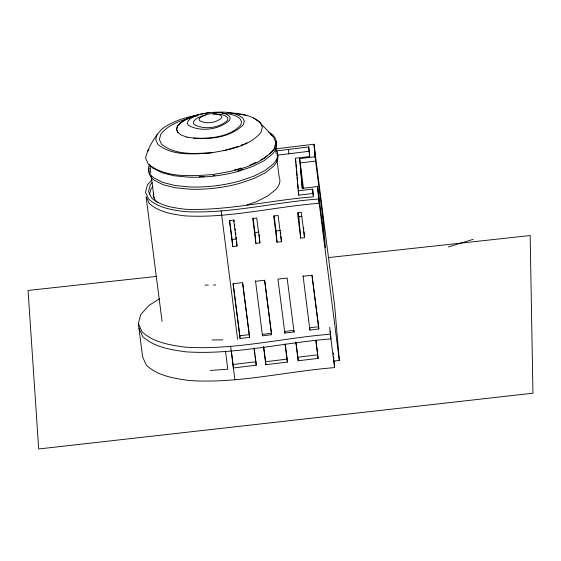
<?xml version="1.0" encoding="UTF-8"?>
<svg xmlns="http://www.w3.org/2000/svg" width="561" height="561" viewBox="0 0 561 561"><rect width="100%" height="100%" fill="white"/><g stroke="black" fill="none" stroke-linecap="round" stroke-linejoin="round"><path stroke-width="0.84" d="M333.998 360.674L334.594 367.616C286.362 371.41 238.418 383.717 189.807 380.582C174.576 378.472 158.202 376.136 146.428 365.316L142.641 357.034L138.364 323.634L140.671 314.616L148.91 305.479L159.661 298.662M198.503 114.949C185.628 117.158 172.76 121.204 162.038 128.862C154.506 137.059 148.202 147.136 145.572 158.013L148.279 164.057C166.133 178.335 191.182 175.965 212.612 174.59C234.309 170.874 259.28 166.869 274.14 148.995L275.872 142.417L273.158 136.372L259.175 122.053M157.129 134.261L155.727 139.591L157.922 144.493C172.402 156.07 192.711 154.149 210.08 153.034C227.913 149.878 248.698 147.115 261.012 132.361L262.38 127.165L260.234 122.389C251.307 114.795 238.958 113.182 227.619 112.782M149.499 194.323L150.944 188.91L152.739 186.988M151.919 179.871L147.417 184.864L145.523 192.255L148.63 199.043C158.286 207.907 171.708 209.828 184.19 211.553C229.33 214.19 273.824 202.255 318.655 199.015L317.589 186.54L302.197 188.405L299.658 158.63L315.044 156.771L313.978 144.233L275.142 148.924M147.305 151.435L148.953 149.619M152.185 182.669L150.39 184.59L148.532 191.553L151.526 197.928C160.944 206.245 173.833 207.85 185.817 209.316C228.608 210.81 270.76 200.06 313.269 196.855L312.61 189.127L298.207 190.866L298.761 195.186L313.164 193.447L312.61 189.127M267.253 155.706L263.88 158.398L260.774 159.962M269.273 154.093L271.973 151.94A53.281 22.012 -7.3 0 0 270.851 133.42L268.656 132.298M256.118 162.304L249.834 165.074M197.591 115.075L193.265 116.877L189.997 118.939L188.005 121.12L187.444 123.28L188.328 125.257C200.663 132.291 219.141 129.766 229.61 120.32L230.178 118.161L229.288 116.183C225.052 112.516 219.042 112.495 213.741 112.333M238.579 146.274L223.699 150.727M240.872 145.32L243.165 144.366M244.694 143.728L246.987 142.775M238.635 168.861L241.034 168.048M237.605 171L243.095 169.142M246.861 204.954L256.272 201.771L267.688 196.02L275.619 189.688A52.236 21.577 -7.3 0 0 279.154 177.01L276.938 159.675M448.393 246.938L473.239 239.316M197.5 115.685C190.214 117.635 182.332 120.166 177.542 126.365L176.687 129.64L178.033 132.648M187.115 118.813C177.346 121.8 167.115 125.909 160.755 134.296L159.387 139.493L161.533 144.268C175.642 155.551 195.438 153.686 212.381 152.599M205.67 115.103C201.413 116.253 196.659 117.473 193.826 121.127L193.37 122.866L194.085 124.465C204.043 130.145 218.958 128.111 227.415 120.482L227.871 118.736L227.156 117.137C223.299 113.939 217.857 113.988 213.11 114.142M200.656 114.121L209.4 112.642M276.257 150.93L308.725 146.947L309.42 152.865M276.811 155.25L309.279 151.26M298.207 190.866L295.423 158.258L309.546 156.554L308.725 146.947M303.999 231.7L304.511 237.682L300.703 238.145L298.873 216.77L301.923 216.406M321.194 218.313L322.905 218.103L315.044 156.771M259.624 239.568L259.904 242.892L255.879 243.376L254.96 232.591L258.986 232.1M281.005 236.483L281.447 241.686L277.022 242.219L276.054 230.957L280.486 230.417M236.609 241.328L237.008 246.076L232.738 246.595L232.128 239.47L236.405 238.958L236.181 237.226M255.514 281.313L264.589 280.212L271.566 334.7L262.492 335.794L255.507 280.773M303.024 276.293L311.944 275.22L318.83 328.991L309.91 330.064L303.052 275.746M249.308 334.637L249.547 337.357L240.066 338.5L239.835 335.78L249.308 334.637L242.745 283.354M312.084 275.542L318.634 326.705L309.721 327.785L309.91 330.064M264.694 280.542L271.447 333.297L262.373 334.391L262.492 335.794M284.848 333.094L294.048 331.979L293.908 330.373L284.715 331.481L284.848 333.094L277.94 279.147L287.134 278.032L294.048 331.979M138.364 323.634L142.143 331.916C153.924 342.729 170.299 345.071 185.53 347.175C234.133 350.316 282.078 338.01 330.317 334.209L329.721 327.266M255.914 361.74L256.209 365.211L233.39 367.974L233.088 364.496L255.914 361.74L255.15 355.779M317.919 356.242L318.101 358.381L298.193 360.786L297.884 357.224L317.799 354.818L315.969 340.513M287.127 359.131L287.386 362.09L265.83 364.699L265.577 361.733L287.127 359.131L285.191 343.984M333.29 361.165L339.328 360.435L334.651 305.654L313.978 144.233M156.842 276.37L28.05 290.458L38.702 448.975L532.95 393.198L530.159 235.536L328.276 257.618M210.263 370.463L227.808 369.215L225.515 351.34M205.038 285.093L208.348 285.065M213.306 285.023L215.782 285.002M212.065 339.952L222.808 339.854M231.146 113.42L235.34 113.56L246.237 115.349M222.156 113.224C228.467 113.581 235.318 114.528 240.22 118.869L241.567 121.877L240.704 125.152C228.979 137.522 209.807 138.679 193.72 138.209M186.848 137.087C205.81 140.173 229.091 138.918 243.397 124.696L244.301 121.274L242.892 118.126C233.236 110.447 219.709 111.997 208.187 112.726C197.297 114.816 184.807 116.947 177.367 125.966L176.463 129.388L177.872 132.536L181.498 135.194L187.094 137.172M253.53 117.915L258.467 121.534M270.374 134.331L273.158 136.372M138.96 328.318L142.746 336.593C154.527 347.413 170.902 349.748 186.126 351.859C234.736 354.994 282.681 342.687 330.913 338.893L330.247 331.081M317.589 186.54L325.443 247.878L322.905 218.103M318.655 199.015L339.328 360.435M330.317 334.209L334.594 367.616M299.658 158.63L303.529 188.861M295.423 158.258L295.977 162.578M304.511 237.682L301.264 212.346L297.456 212.808L300.703 238.145M315.843 340.716L318.101 358.381M298.333 212.549L298.873 216.77M288.908 153.791L288.354 149.471M275.493 148.406L276.159 153.609M295.949 342.077L297.884 357.224M295.928 343.115L298.193 360.786M281.447 241.686L278.095 215.48L273.663 216.02L277.022 242.219M274.112 215.74L276.054 230.957M285.121 344.426L287.386 362.09M259.904 242.892L256.714 217.963L252.688 218.446L255.879 243.376M253.088 217.977L254.96 232.591M263.635 346.586L265.577 361.733M263.565 347.028L265.83 364.699M254.168 348.115L254.932 354.075M254.028 348.178L256.209 365.211M249.547 337.357L242.527 282.597L233.053 283.74L240.066 338.5M233.965 219.912L234.182 221.644M234.519 224.239L234.736 225.971M235.073 228.565L235.297 230.298M235.627 232.899L235.851 234.624M237.008 246.076L233.685 220.101L229.407 220.62L232.738 246.595M229.687 220.424L232.128 239.47M233.152 283.628L239.835 335.78M221.132 210.796L237.591 339.23M231.342 350.87L233.088 364.496M230.606 346.256L234.884 379.657M149.829 164.99L150.832 172.788M151.274 176.259L154.051 197.928M162.087 321.558L146.077 196.574L149.184 203.355C158.833 212.226 172.255 214.141 184.737 215.866C229.884 218.502 274.378 206.574 319.209 203.334L318.143 190.859M333.332 352.862L333.479 354.594M333.634 356.333L333.851 358.935M314.532 148.553L315.598 161.084L300.205 162.942L302.386 188.461M313.164 193.447L313.311 195.165M309.553 154.464L309.756 156.87M318.634 326.705L318.83 328.991M303.634 227.422L303.781 229.133M296.124 164.296L296.489 168.581M296.636 170.299L297.078 175.446M297.225 177.164L297.589 181.455M297.814 184.029L298.179 188.321M298.326 190.039L298.761 195.186M280.633 232.149L280.781 233.881M271.447 333.297L271.566 334.7M259.196 234.589L259.484 237.913M149.198 168.307A53.281 22.012 -7.3 0 0 154.31 180.214L163.076 184.695L175.263 187.767L190.046 189.211A71.598 29.579 -7.3 0 0 239.456 183.412L253.86 178.538L265.5 172.676L273.593 166.217A53.281 22.012 -7.3 0 0 277.197 153.286M275.809 149.065A53.281 22.012 -7.3 0 1 273.305 163.959L265.213 170.425L253.572 176.287L239.168 181.161A71.598 29.579 -7.3 0 1 189.758 186.96L174.976 185.509L162.788 182.444L154.023 177.963A53.281 22.012 -7.3 0 1 149.415 164.597M157.978 202.858A52.236 21.577 -7.3 0 1 153.49 192.528M214.807 175.488A70.181 28.997 -7.3 0 1 213.061 175.698M204.365 176.47A70.181 28.997 -7.3 0 1 199.225 176.708M149.822 165.207A53.281 22.012 -7.3 0 0 152.978 168.188L161.736 172.669L173.931 175.74L188.713 177.185A71.598 29.579 -7.3 0 0 238.123 171.386L252.527 166.512L264.168 160.649L272.26 154.191A53.281 22.012 -7.3 0 0 275.865 141.26M237.836 169.134A71.598 29.579 -7.3 0 1 234.533 169.997M199.4 118.413L199.099 119.563L199.576 120.615C206.132 124.36 215.957 123.013 221.525 117.992L221.826 116.842L221.35 115.79C214.793 112.053 204.968 113.392 199.4 118.413"/></g></svg>
